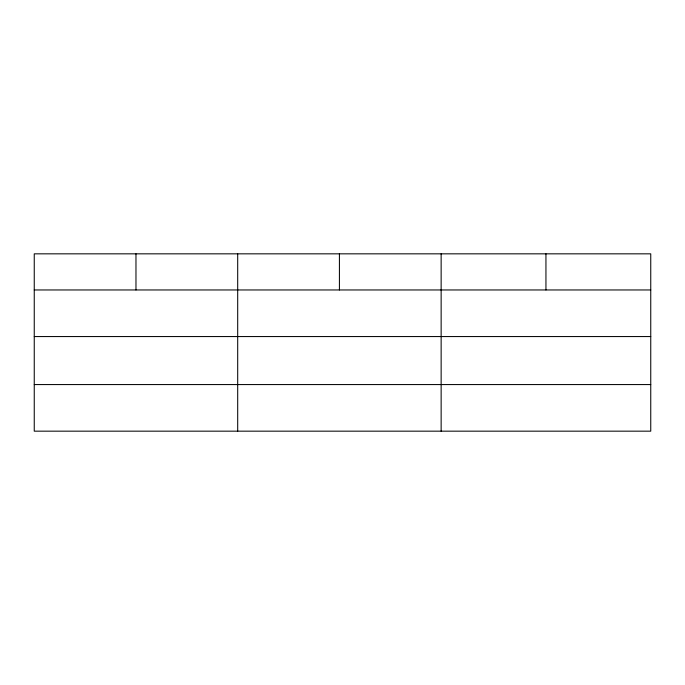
<?xml version="1.0" encoding="UTF-8"?>
<svg xmlns="http://www.w3.org/2000/svg" width="685" height="685" viewBox="0 0 685 685"><rect width="100%" height="100%" fill="white"/><g stroke="black" fill="none" stroke-linecap="round" stroke-linejoin="round"><path stroke-width="1.03" d="M650.75 336.558L650.75 253.835L34.25 253.835L34.25 431.165L650.75 431.165L650.75 336.558L34.25 336.558M34.25 289.96L650.75 289.96M34.25 384.568L650.75 384.568M545.945 253.835L545.945 289.96M441.14 253.835L441.14 431.165M339.417 253.835L339.417 289.96M237.695 253.835L237.695 431.165M135.972 253.835L135.972 289.96"/></g></svg>
